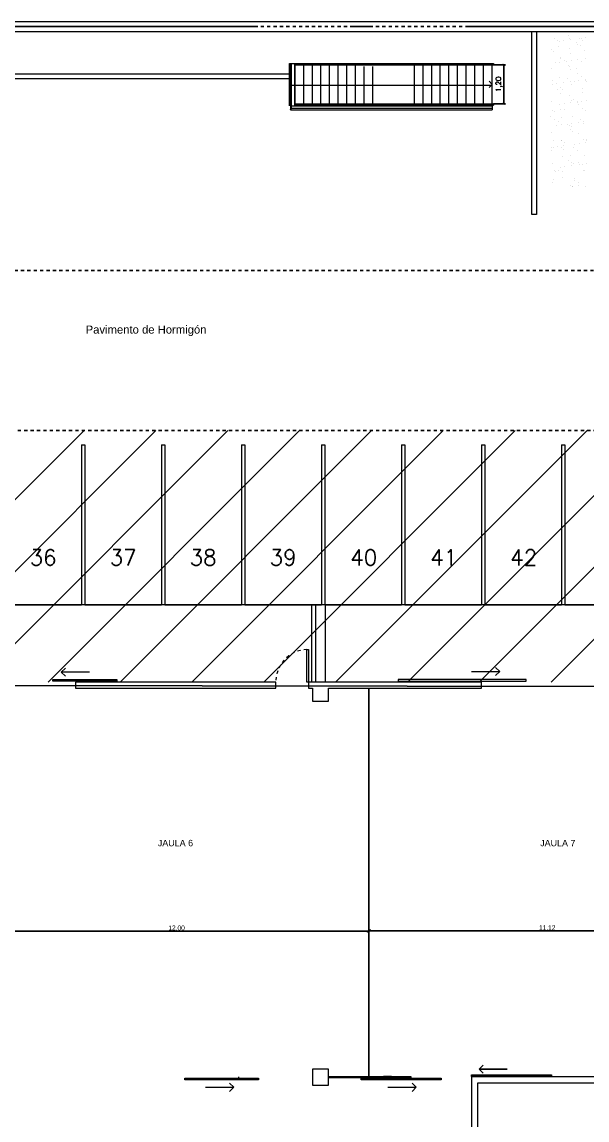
# Model space of a CAD drawing. Header units: millimetres. Extents: x 182 to 305, y 81 to 164.
# Drawn here: x 266.76 to 284.42, y 126.69 to 161.02 of the extents above; entities that cross this region are included whole.
import ezdxf

# ---------------------------------------------------------------- set-up
doc = ezdxf.new("R2010")
doc.units = ezdxf.units.MM
for name, pattern in [('ACAD_ISO04W100', [30.5, 24, -3, 0.5, -3]), ('ACAD_ISO10W100', [18.5, 12, -3, 0.5, -3]), ('Dash 1_16_', [0.003174, 0.001587, -0.001587]), ('DASHDOT', [1, 0.5, -0.25, 0, -0.25]), ('Hidden', [7.14375, 4.7625, -2.38125])]:
    doc.linetypes.add(name, pattern=pattern)
for name, color, linetype, lineweight in [('A-----NPP', 7, 'Continuous', 9), ('A-----TEP', 7, 'Continuous', 9), ('A-AREAIDM', 7, 'Continuous', 18), ('A-DOORSYM', 7, 'Continuous', 9), ('A-FLORHRM', 7, 'Continuous', 9), ('A-FLOROTM', 7, 'Continuous', 9), ('A-FLORSTM', 7, 'Continuous', 9), ('A-WALL', 7, 'Continuous', 9), ('BLOCK 019', 7, 'Continuous', 9), ('C-PKNGCTM', 7, 'Continuous', 9), ('DIMENSION', 1, 'Continuous', 25), ('S-COLSPRM', 7, 'Continuous', 9)]:
    doc.layers.add(name, color=color, linetype=linetype, lineweight=lineweight)
for name, color, linetype in [('estructura', 7, 'Continuous'), ('Lineas Lotes', 7, 'DASHDOT'), ('Lineas Proyecciones', 7, 'Hidden'), ('Relleno muros', 7, 'Continuous'), ('Sectores', 3, 'Continuous'), ('solado h verde', 7, 'Continuous'), ('TIERRA', 7, 'Continuous'), ('TXT', 7, 'Continuous')]:
    doc.layers.add(name, color=color, linetype=linetype)
doc.styles.add('ARIALNARROW', font='ARIALN.TTF')
doc.styles.add('MtXpl_Arial_Unicode_', font='ARIALUNI.ttf')
doc.styles.add('PANROMAN', font='arial.ttf', dxfattribs={"height": 0.4})
doc.styles.get("Standard").update_dxf_attribs({"font": 'txt.shx'})
doc.dimstyles.new('C', dxfattribs={"dimscale": 1.5, "dimtxt": 0.15, "dimasz": 0.08, "dimexe": 0.01, "dimexo": 0, "dimgap": 0.025, "dimtad": 1, "dimzin": 0, "dimdsep": 46, "dimtxsty": 'ARIALNARROW', "dimblk": 'OBLIQUE', "dimcen": 0, "dimclrd": 256, "dimclre": 256, "dimclrt": 256, "dimadec": 0, "dimazin": 0, "dimtfac": 1.666667, "dimtofl": 0, "dimtmove": 0, "dimatfit": 0, "dimldrblk": 'OBLIQUE', "dimfxl": 0.1, "dimtolj": 1, "dimtzin": 0, "dimarcsym": 0})

# ---------------------------------------------------------------- blocks, each defined once
blk = doc.blocks.new('_ARCHTICK')
at = {"color": 0, "linetype": 'ByBlock', "const_width": 0.15}
blk.add_lwpolyline([(-0.5, -0.5), (0.5, 0.5)], dxfattribs=at)
blk = doc.blocks.new('_Oblique')
at = {"layer": 'estructura', "color": 0, "lineweight": -2}
blk.add_line((-0.5, -0.5), (0.5, 0.5), dxfattribs=at)
blk = doc.blocks.new('*D102')
at = {"layer": 'Defpoints', "color": 0}
for p in [(265.586172, 132.594278), (277.591167, 132.594278), (277.591167, 132.584299)]:
    blk.add_point(p, dxfattribs=at)
at = {"layer": 'DIMENSION', "lineweight": -2}
for p, q in [((265.586172, 132.594278), (265.586172, 132.604278)), ((265.586172, 132.594278), (277.591167, 132.594278)), ((277.591167, 132.584299), (277.591167, 132.604278))]:
    blk.add_line(p, q, dxfattribs=at)
at = {"layer": 'DIMENSION', "lineweight": -2, "xscale": 0.08, "yscale": 0.08, "zscale": 0.08, "rotation": 180}
blk.add_blockref('_Oblique', (265.586172, 132.594278), dxfattribs=at)
at = {"layer": 'DIMENSION', "lineweight": -2, "xscale": 0.08, "yscale": 0.08, "zscale": 0.08}
blk.add_blockref('_Oblique', (277.591167, 132.594278), dxfattribs=at)
at = {"layer": 'DIMENSION', "insert": (271.58867, 132.695854), "char_height": 0.15, "attachment_point": 5, "style": 'ARIALNARROW'}
blk.add_mtext('\\A1;12.00', dxfattribs=at)
blk = doc.blocks.new('*D103')
at = {"layer": 'Defpoints', "color": 0}
for p in [(277.611167, 132.604278), (288.736101, 132.604278), (288.736101, 132.542012)]:
    blk.add_point(p, dxfattribs=at)
at = {"layer": 'DIMENSION', "lineweight": -2}
for p, q in [((277.611167, 132.604278), (277.611167, 132.614278)), ((277.611167, 132.604278), (288.736101, 132.604278)), ((288.736101, 132.542012), (288.736101, 132.614278))]:
    blk.add_line(p, q, dxfattribs=at)
at = {"layer": 'DIMENSION', "lineweight": -2, "xscale": 0.08, "yscale": 0.08, "zscale": 0.08, "rotation": 180}
blk.add_blockref('_Oblique', (277.611167, 132.604278), dxfattribs=at)
at = {"layer": 'DIMENSION', "lineweight": -2, "xscale": 0.08, "yscale": 0.08, "zscale": 0.08}
blk.add_blockref('_Oblique', (288.736101, 132.604278), dxfattribs=at)
at = {"layer": 'DIMENSION', "insert": (283.173634, 132.704578), "char_height": 0.15, "attachment_point": 5, "style": 'ARIALNARROW'}
blk.add_mtext('\\A1;11.12', dxfattribs=at)

msp = doc.modelspace()

# ---------------------------------------------------------------- linework, layer by layer
at = {"linetype": 'ACAD_ISO10W100'}
msp.add_line((188.133186, 160.861102), (304.483929, 160.881522), dxfattribs=at)
at = {"color": 252}
for p, q in [((281.491868, 159.677443), (281.871956, 159.677443)), ((281.821956, 158.457441), (281.821956, 159.677443)), ((281.491868, 158.457441), (281.871956, 158.457441))]:
    msp.add_line(p, q, dxfattribs=at)
at = {"layer": 'A-----NPP', "color": 252}
for p, q in [((267.985124, 140.689899), (268.112403, 140.817178)), ((281.687751, 140.711415), (281.560472, 140.838694)), ((268.865124, 140.689899), (267.985124, 140.689899)), ((267.985124, 140.689899), (268.112403, 140.56262)), ((280.807751, 140.711415), (281.687751, 140.711415)), ((281.687751, 140.711415), (281.560472, 140.584136)), ((272.494522, 127.714804), (273.374522, 127.714804)), ((273.374522, 127.714804), (273.247243, 127.842084)), ((273.374522, 127.714804), (273.247243, 127.587525)), ((278.194532, 127.714804), (279.074532, 127.714804)), ((279.074532, 127.714804), (278.947253, 127.842084)), ((279.074532, 127.714804), (278.947253, 127.587525))]:
    msp.add_line(p, q, dxfattribs=at)
at = {"layer": 'A-DOORSYM', "color": 252}
for p, q in [((275.661167, 140.384648), (275.661167, 141.404648)), ((275.661167, 141.404648), (275.711167, 141.404648)), ((275.711167, 141.404648), (275.711167, 140.384648)), ((267.722051, 140.409648), (267.722051, 140.459648)), ((267.722051, 140.459648), (269.722051, 140.459648)), ((269.722051, 140.409648), (267.722051, 140.409648)), ((269.722051, 140.459648), (269.722051, 140.409648)), ((282.518334, 140.459648), (278.518334, 140.459648)), ((278.518334, 140.459648), (278.518334, 140.409648)), ((278.518334, 140.409648), (282.518334, 140.409648)), ((282.518334, 140.409648), (282.518334, 140.459648)), ((275.711167, 140.384648), (275.661167, 140.384648)), ((280.811101, 128.054538), (280.811101, 128.104538)), ((280.811101, 128.104538), (283.311101, 128.104538)), ((283.311101, 128.054538), (280.811101, 128.054538)), ((283.311101, 128.104538), (283.311101, 128.054538)), ((271.848825, 127.949648), (271.848825, 127.999648)), ((271.848825, 127.999648), (274.148825, 127.999648)), ((274.148825, 127.949648), (271.848825, 127.949648)), ((274.148825, 127.999648), (274.148825, 127.949648)), ((277.356314, 127.949648), (277.356314, 127.999648)), ((277.356314, 127.999648), (279.856314, 127.999648)), ((279.856314, 127.949648), (277.356314, 127.949648)), ((279.856314, 127.999648), (279.856314, 127.949648))]:
    msp.add_line(p, q, dxfattribs=at)
at = {"layer": 'A-DOORSYM', "color": 252, "linetype": 'Dash 1_16_'}
msp.add_arc((275.711167, 140.384648), 1.021225, 92.80637, 182.80637, dxfattribs=at)
at = {"layer": 'A-FLORHRM', "color": 252}
for p, q in [((275.144368, 159.717443), (275.144368, 158.267148)), ((275.184368, 158.307148), (275.184368, 159.717443)), ((275.271868, 159.717443), (277.181868, 159.717443)), ((275.271868, 159.677443), (277.181868, 159.677443)), ((277.181868, 159.717443), (278.481868, 159.717443)), ((277.181868, 159.677443), (278.481868, 159.677443)), ((278.481868, 159.717443), (281.491868, 159.717443)), ((278.481868, 159.677443), (281.491868, 159.677443)), ((281.491868, 159.717443), (281.491868, 159.677443)), ((275.144368, 158.267148), (281.456873, 158.267148)), ((281.456873, 158.307148), (275.184368, 158.307148)), ((275.271868, 158.457441), (277.181868, 158.457441)), ((275.271868, 158.417441), (277.181868, 158.417441)), ((277.181868, 158.457441), (278.481868, 158.457441)), ((277.181868, 158.417441), (278.481868, 158.417441)), ((278.481868, 158.457441), (281.491868, 158.457441)), ((278.481868, 158.417441), (281.491868, 158.417441)), ((281.456873, 158.307148), (281.456873, 158.304469)), ((281.456873, 158.304469), (281.456873, 158.301293)), ((281.456873, 158.301291), (281.456873, 158.297148)), ((281.456873, 158.297148), (281.456873, 158.292325)), ((281.456873, 158.292325), (281.456873, 158.287149)), ((281.456873, 158.287148), (281.456873, 158.277149)), ((281.456873, 158.277148), (281.456873, 158.273006)), ((281.456873, 158.273006), (281.456873, 158.269829)), ((281.456873, 158.269828), (281.456873, 158.267148)), ((281.491868, 158.457441), (281.491868, 158.417441))]:
    msp.add_line(p, q, dxfattribs=at)
for points, knots in [([(275.144368, 158.267148), (275.144368, 158.267156), (275.144713, 158.26749), (275.145838, 158.268622), (275.146611, 158.269392), (275.147048, 158.269828)], [0, 0, 0, 0, 0.0833333333, 0.125, 0.1666666667, 0.1666666667, 0.1666666667, 0.1666666667]), ([(275.147049, 158.269829), (275.147485, 158.270264), (275.148213, 158.270992), (275.14932, 158.272108), (275.149917, 158.272699), (275.150225, 158.273006)], [0.1666978583, 0.1666978583, 0.1666978583, 0.1666978583, 0.20833333333, 0.22916666667, 0.24998341669, 0.24998341669, 0.24998341669, 0.24998341669]), ([(275.154369, 158.277149), (275.154747, 158.277525), (275.155516, 158.278289), (275.156709, 158.27949), (275.157935, 158.280723), (275.159188, 158.281968), (275.160464, 158.283236), (275.161756, 158.284536), (275.163059, 158.285848), (275.163932, 158.286715), (275.164368, 158.287148)], [0.3333534598, 0.3333534598, 0.3333534598, 0.3333534598, 0.3541666667, 0.375, 0.3958333333, 0.4166666667, 0.4375, 0.4583333333, 0.4791666667, 0.4999984408, 0.4999984408, 0.4999984408, 0.4999984408]), ([(275.164369, 158.287149), (275.164805, 158.287582), (275.165677, 158.288449), (275.166981, 158.28976), (275.168273, 158.291061), (275.169548, 158.292329), (275.170801, 158.293573), (275.172027, 158.294807), (275.17322, 158.296007), (275.17399, 158.296773), (275.174367, 158.297148)], [0.5000089289, 0.5000089289, 0.5000089289, 0.5000089289, 0.5208333333, 0.5416666667, 0.5625, 0.5833333333, 0.6041666667, 0.625, 0.6458333333, 0.6666544489, 0.6666544489, 0.6666544489, 0.6666544489]), ([(275.174368, 158.297148), (275.174746, 158.297524), (275.175487, 158.29826), (275.176907, 158.299689), (275.177893, 158.300677), (275.17851, 158.301291)], [0.66666666667, 0.66666666667, 0.66666666667, 0.66666666667, 0.6875, 0.70833333333, 0.75, 0.75, 0.75, 0.75]), ([(275.178512, 158.301293), (275.17882, 158.301599), (275.179417, 158.30219), (275.180522, 158.303303), (275.181258, 158.304039), (275.181689, 158.304469)], [0.75004566711, 0.75004566711, 0.75004566711, 0.75004566711, 0.77083333333, 0.79166666667, 0.8333312255, 0.8333312255, 0.8333312255, 0.8333312255]), ([(275.181689, 158.304469), (275.182125, 158.304904), (275.182899, 158.305675), (275.184023, 158.306807), (275.184368, 158.307141), (275.184368, 158.307148)], [0.8333333333, 0.8333333333, 0.8333333333, 0.8333333333, 0.875, 0.9166666667, 1, 1, 1, 1])]:
    msp.add_open_spline(points, degree=3, knots=knots, dxfattribs=at)
msp.add_open_spline([(275.150226, 158.273006), (275.150843, 158.27362), (275.152158, 158.274941), (275.153612, 158.276396), (275.154368, 158.277148)], degree=3, dxfattribs=at)
at = {"layer": 'A-FLOROTM', "color": 252}
for p, q in [((281.451873, 158.417443), (281.451873, 158.394648)), ((268.621073, 142.793656), (266.222673, 142.793656)), ((271.121073, 142.793656), (268.722673, 142.793656)), ((273.621073, 142.793656), (271.222673, 142.793656)), ((273.722673, 142.793656), (276.121073, 142.793656)), ((275.801905, 142.793656), (275.801905, 140.384648)), ((275.936101, 140.384648), (275.936101, 142.793656)), ((276.222673, 142.793656), (278.621073, 142.793656)), ((276.236101, 142.793656), (276.236101, 140.384648)), ((281.121073, 142.793656), (278.722673, 142.793656)), ((283.621073, 142.793656), (281.222673, 142.793656)), ((286.121073, 142.793656), (283.722673, 142.793656))]:
    msp.add_line(p, q, dxfattribs=at)
at = {"layer": 'A-FLORSTM', "color": 252}
for p, q in [((282.691868, 159.417443), (282.691868, 160.717443)), ((275.291868, 159.667443), (275.291868, 159.717443)), ((275.291868, 159.667443), (275.291868, 159.717443)), ((275.291868, 158.457441), (275.291868, 159.677443)), ((275.291868, 158.507443), (275.291868, 159.627443)), ((275.561868, 159.667443), (275.561868, 159.717443)), ((275.561868, 159.667443), (275.561868, 159.717443)), ((275.561868, 158.457441), (275.561868, 159.677443)), ((275.561868, 158.457441), (275.561868, 159.677443)), ((275.831868, 159.667443), (275.831868, 159.717443)), ((275.831868, 159.667443), (275.831868, 159.717443)), ((275.831868, 158.457441), (275.831868, 159.677443)), ((275.831868, 158.457441), (275.831868, 159.677443)), ((276.101868, 159.667443), (276.101868, 159.717443)), ((276.101868, 159.667443), (276.101868, 159.717443)), ((276.101868, 158.457441), (276.101868, 159.677443)), ((276.101868, 158.457441), (276.101868, 159.677443)), ((276.371868, 159.667443), (276.371868, 159.717443)), ((276.371868, 159.667443), (276.371868, 159.717443)), ((276.371868, 158.457441), (276.371868, 159.677443)), ((276.371868, 158.457441), (276.371868, 159.677443)), ((276.641868, 159.667443), (276.641868, 159.717443)), ((276.641868, 159.667443), (276.641868, 159.717443)), ((276.641868, 158.457441), (276.641868, 159.677443)), ((276.641868, 158.457441), (276.641868, 159.677443)), ((276.911868, 159.667443), (276.911868, 159.717443)), ((276.911868, 159.667443), (276.911868, 159.717443)), ((276.911868, 158.457441), (276.911868, 159.677443)), ((276.911868, 158.457441), (276.911868, 159.677443)), ((277.181868, 159.667443), (277.181868, 159.717443)), ((277.181868, 159.667443), (277.181868, 159.717443)), ((277.181868, 158.457441), (277.181868, 159.677443)), ((277.181868, 158.457441), (277.181868, 159.677443)), ((277.451868, 159.667443), (277.451868, 159.717443)), ((277.451868, 159.667443), (277.451868, 159.717443)), ((277.451868, 158.457441), (277.451868, 159.627443)), ((277.451868, 158.457441), (277.451868, 159.627443)), ((277.721868, 159.667443), (277.721868, 159.717443)), ((277.721868, 159.667443), (277.721868, 159.717443)), ((277.721868, 158.457441), (277.721868, 159.627443)), ((277.721868, 158.457441), (277.721868, 159.627443)), ((279.021868, 159.667443), (279.021868, 159.717443)), ((279.021868, 159.667443), (279.021868, 159.717443)), ((279.021868, 158.457441), (279.021868, 159.677443)), ((279.021868, 158.457441), (279.021868, 159.677443)), ((279.291868, 159.667443), (279.291868, 159.717443)), ((279.291868, 159.667443), (279.291868, 159.717443)), ((279.291868, 158.457441), (279.291868, 159.677443)), ((279.291868, 158.457441), (279.291868, 159.677443)), ((279.561868, 159.667443), (279.561868, 159.717443)), ((279.561868, 159.667443), (279.561868, 159.717443)), ((279.561868, 158.457441), (279.561868, 159.677443)), ((279.561868, 158.457441), (279.561868, 159.677443)), ((279.831868, 159.667443), (279.831868, 159.717443)), ((279.831868, 159.667443), (279.831868, 159.717443)), ((279.831868, 158.457441), (279.831868, 159.677443)), ((279.831868, 158.457441), (279.831868, 159.677443)), ((280.101868, 159.667443), (280.101868, 159.717443)), ((280.101868, 159.667443), (280.101868, 159.717443)), ((280.101868, 158.457441), (280.101868, 159.677443)), ((280.101868, 158.457441), (280.101868, 159.677443)), ((280.371868, 159.667443), (280.371868, 159.717443)), ((280.371868, 159.667443), (280.371868, 159.717443)), ((280.371868, 158.457441), (280.371868, 159.677443)), ((280.371868, 158.457441), (280.371868, 159.677443)), ((280.641868, 159.667443), (280.641868, 159.717443)), ((280.641868, 159.667443), (280.641868, 159.717443)), ((280.641868, 158.457441), (280.641868, 159.677443)), ((280.641868, 158.457441), (280.641868, 159.677443)), ((280.911868, 158.457441), (280.911868, 159.677443)), ((280.911868, 158.457441), (280.911868, 159.677443)), ((281.181868, 158.457441), (281.181868, 159.677443)), ((281.181868, 158.457441), (281.181868, 159.677443)), ((281.451868, 159.667443), (281.451868, 159.717443)), ((281.451868, 159.667443), (281.451868, 159.717443)), ((281.451868, 158.457441), (281.451868, 159.677443)), ((281.451868, 158.457441), (281.451868, 159.677443)), ((275.183688, 159.042441), (281.451868, 159.042441)), ((281.354953, 159.164358), (281.451868, 159.067443)), ((281.354953, 158.970527), (281.451868, 159.067443)), ((275.271868, 158.417443), (275.291868, 158.417443)), ((275.271868, 158.417441), (275.561868, 158.417441)), ((275.291868, 158.417443), (275.291868, 158.467443)), ((275.291868, 158.417441), (275.291868, 158.467443)), ((275.291879, 158.417443), (275.561868, 158.417443)), ((275.561868, 158.417443), (275.561868, 158.467443)), ((275.561868, 158.417441), (275.561868, 158.467443)), ((275.561884, 158.417443), (275.831868, 158.417443)), ((275.61909, 158.417441), (275.831868, 158.417441)), ((275.831868, 158.417443), (275.831868, 158.467443)), ((275.831868, 158.417441), (275.831868, 158.467443)), ((275.83189, 158.417443), (276.101868, 158.417443)), ((275.946313, 158.417441), (276.101868, 158.417441)), ((276.101868, 158.417443), (276.101868, 158.467443)), ((276.101868, 158.417441), (276.101868, 158.467443)), ((276.101895, 158.417443), (276.371868, 158.417443)), ((276.273535, 158.417441), (276.371868, 158.417441)), ((276.371868, 158.417443), (276.371868, 158.467443)), ((276.371868, 158.417441), (276.371868, 158.467443)), ((276.371901, 158.417443), (276.641868, 158.417443)), ((276.600757, 158.417441), (276.641868, 158.417441)), ((276.641868, 158.417443), (276.641868, 158.467443)), ((276.641868, 158.417441), (276.641868, 158.467443)), ((276.641906, 158.417443), (276.911868, 158.417443)), ((276.911868, 158.417443), (276.911868, 158.467443)), ((276.911868, 158.417441), (276.911868, 158.467443)), ((276.911911, 158.417443), (277.181868, 158.417443)), ((277.181868, 158.417443), (277.181868, 158.467443)), ((277.181868, 158.417441), (277.181868, 158.467443)), ((277.181868, 158.417443), (277.451868, 158.417443)), ((277.451868, 158.417443), (277.451868, 158.467443)), ((277.451868, 158.417441), (277.451868, 158.467443)), ((277.451922, 158.417443), (277.721868, 158.417443)), ((277.721868, 158.417443), (277.721868, 158.467443)), ((277.721868, 158.417441), (277.721868, 158.467443)), ((277.721928, 158.417443), (278.481868, 158.417443)), ((278.236868, 158.417441), (281.451868, 158.417441)), ((278.751928, 158.417443), (279.021868, 158.417443)), ((279.021868, 158.417443), (279.021868, 158.467443)), ((279.021868, 158.417441), (279.021868, 158.467443)), ((279.021933, 158.417443), (279.291868, 158.417443)), ((279.291868, 158.417443), (279.291868, 158.467443)), ((279.291868, 158.417441), (279.291868, 158.467443)), ((279.291938, 158.417443), (279.561868, 158.417443)), ((279.561868, 158.417443), (279.561868, 158.467443)), ((279.561868, 158.417441), (279.561868, 158.467443)), ((279.561944, 158.417443), (279.831868, 158.417443)), ((279.831868, 158.417443), (279.831868, 158.467443)), ((279.831868, 158.417441), (279.831868, 158.467443)), ((279.831949, 158.417443), (280.101868, 158.417443)), ((280.101868, 158.417443), (280.101868, 158.467443)), ((280.101868, 158.417441), (280.101868, 158.467443)), ((280.101955, 158.417443), (280.371868, 158.417443)), ((280.371868, 158.417443), (280.371868, 158.467443)), ((280.371868, 158.417441), (280.371868, 158.467443)), ((280.37196, 158.417443), (280.641868, 158.417443)), ((280.641868, 158.417443), (280.641868, 158.467443)), ((280.641868, 158.417441), (280.641868, 158.467443)), ((280.641965, 158.417443), (280.911868, 158.417443)), ((280.911868, 158.417443), (280.911868, 158.467443)), ((280.911868, 158.417441), (280.911868, 158.467443)), ((280.911971, 158.417443), (281.181868, 158.417443)), ((281.181868, 158.417443), (281.181868, 158.467443)), ((281.181868, 158.417441), (281.181868, 158.467443)), ((281.451868, 158.417443), (281.451868, 158.467443)), ((281.451868, 158.417441), (281.451868, 158.467443))]:
    msp.add_line(p, q, dxfattribs=at)
at = {"layer": 'A-WALL', "color": 252, "lineweight": 18}
for p, q in [((304.551104, 161.017443), (188.161099, 161.017443)), ((188.361099, 160.717443), (301.368337, 160.717443)), ((274.691167, 140.384648), (268.426172, 140.384648)), ((268.426172, 140.384648), (268.426172, 140.194648)), ((268.426172, 140.194648), (274.691167, 140.194648)), ((274.691167, 140.194648), (274.691167, 140.384648)), ((281.123634, 140.384648), (275.711167, 140.384648)), ((275.711167, 140.384648), (275.711167, 140.194648)), ((275.711167, 140.194648), (275.836101, 140.194648)), ((276.336101, 140.194648), (277.591167, 140.194648)), ((277.498596, 140.194648), (281.123634, 140.194648)), ((277.591167, 140.194648), (277.591167, 128.044648)), ((277.611167, 128.044648), (277.611167, 140.194648)), ((281.123634, 140.194648), (281.123634, 140.384648)), ((273.536101, 128.024648), (273.536101, 128.044648)), ((277.591167, 128.044648), (276.336101, 128.044648)), ((276.336101, 128.044648), (276.336101, 128.024648)), ((278.921106, 128.044648), (277.611167, 128.044648)), ((278.311101, 128.049538), (278.05617, 128.049538)), ((278.311101, 128.029538), (278.311101, 128.049538)), ((278.921106, 128.024648), (278.921106, 128.044648)), ((276.336101, 128.024648), (278.921106, 128.024648))]:
    msp.add_line(p, q, dxfattribs=at)
at = {"layer": 'A-WALL', "color": 252}
for p, q in [((282.691868, 154.994648), (282.691868, 160.717443)), ((282.841868, 160.717443), (282.841868, 154.994648)), ((275.121868, 158.394648), (275.121868, 159.717443)), ((275.121868, 159.717443), (281.451868, 159.717443)), ((275.271868, 159.717443), (275.271868, 158.394648)), ((247.931138, 159.394648), (275.144369, 159.394648)), ((275.121868, 159.244648), (247.931138, 159.244648)), ((275.144368, 158.394648), (281.456873, 158.394648)), ((281.456873, 158.394648), (281.456873, 158.307148)), ((282.841868, 154.994648), (282.691868, 154.994648))]:
    msp.add_line(p, q, dxfattribs=at)
at = {"layer": 'BLOCK 019', "color": 252, "lineweight": 18}
for p, q in [((288.536101, 128.044648), (280.811101, 128.044648)), ((280.811101, 128.044648), (280.811101, 120.524648)), ((281.001101, 120.334648), (281.001101, 127.854648)), ((281.001101, 127.854648), (288.536101, 127.854648))]:
    msp.add_line(p, q, dxfattribs=at)
at = {"layer": 'C-PKNGCTM', "color": 252}
for p, q in [((268.621073, 147.793656), (268.722673, 147.793656)), ((268.621073, 147.793656), (268.621073, 142.793656)), ((268.722673, 147.793656), (268.722673, 142.793656)), ((271.121073, 147.793656), (271.222673, 147.793656)), ((271.121073, 147.793656), (271.121073, 142.793656)), ((271.222673, 147.793656), (271.222673, 142.793656)), ((273.621073, 147.793656), (273.722673, 147.793656)), ((273.621073, 147.793656), (273.621073, 142.793656)), ((273.722673, 147.793656), (273.722673, 142.793656)), ((276.121073, 147.793656), (276.222673, 147.793656)), ((276.121073, 147.793656), (276.121073, 142.793656)), ((276.222673, 147.793656), (276.222673, 142.793656)), ((278.621073, 147.793656), (278.722673, 147.793656)), ((278.621073, 147.793656), (278.621073, 142.793656)), ((278.722673, 147.793656), (278.722673, 142.793656)), ((281.121073, 147.793656), (281.222673, 147.793656)), ((281.121073, 147.793656), (281.121073, 142.793656)), ((281.222673, 147.793656), (281.222673, 142.793656)), ((283.621073, 147.793656), (283.722673, 147.793656)), ((283.621073, 147.793656), (283.621073, 142.793656)), ((283.722673, 147.793656), (283.722673, 142.793656)), ((268.722673, 142.793656), (268.621073, 142.793656)), ((271.222673, 142.793656), (271.121073, 142.793656)), ((273.722673, 142.793656), (273.621073, 142.793656)), ((276.222673, 142.793656), (276.121073, 142.793656)), ((278.722673, 142.793656), (278.621073, 142.793656)), ((281.222673, 142.793656), (281.121073, 142.793656)), ((283.722673, 142.793656), (283.621073, 142.793656))]:
    msp.add_line(p, q, dxfattribs=at)
at = {"layer": 'C-PKNGCTM', "color": 252, "lineweight": 25}
for p, q in [((266.222673, 142.793656), (268.621073, 142.793656)), ((268.722673, 142.793656), (271.121073, 142.793656)), ((271.222673, 142.793656), (273.621073, 142.793656)), ((273.722673, 142.793656), (276.121073, 142.793656)), ((276.222673, 142.793656), (278.621073, 142.793656)), ((278.722673, 142.793656), (281.121073, 142.793656)), ((281.222673, 142.793656), (283.621073, 142.793656)), ((283.722673, 142.793656), (286.121073, 142.793656))]:
    msp.add_line(p, q, dxfattribs=at)
at = {"layer": 'Lineas Lotes', "color": 252, "linetype": 'ACAD_ISO04W100', "ltscale": 4e-05}
msp.add_line((182.21819, 160.877005), (304.568899, 160.877005), dxfattribs=at)
at = {"layer": 'Lineas Proyecciones', "color": 252, "linetype": 'Hidden', "ltscale": 0.00015}
for p, q in [((244.721873, 153.244648), (304.554906, 153.243768)), ((293.325194, 148.244648), (205.886006, 148.244648))]:
    msp.add_line(p, q, dxfattribs=at)
at = {"layer": 'Relleno muros', "color": 252, "linetype": 'Continuous', "ltscale": 10}
for p, q in [((260.837463, 140.384648), (268.697463, 148.244648)), ((263.083234, 140.384648), (270.943234, 148.244648)), ((265.329005, 140.384648), (273.189005, 148.244648)), ((267.574777, 140.384648), (275.434777, 148.244648)), ((269.820548, 140.384648), (277.680548, 148.244648)), ((272.066319, 140.384648), (279.926319, 148.244648)), ((274.31209, 140.384648), (282.17209, 148.244648)), ((276.557861, 140.384648), (284.417861, 148.244648)), ((278.803632, 140.384648), (286.663632, 148.244648)), ((281.049403, 140.384648), (288.909403, 148.244648)), ((283.295175, 140.384648), (291.155175, 148.244648))]:
    msp.add_line(p, q, dxfattribs=at)
at = {"layer": 'S-COLSPRM', "color": 252}
for p, q in [((275.836101, 140.194648), (275.836101, 139.784648)), ((276.336101, 139.784648), (276.336101, 140.194648)), ((275.836101, 139.784648), (276.336101, 139.784648)), ((276.336101, 128.284648), (275.836101, 128.284648)), ((275.836101, 128.284648), (275.836101, 127.784648)), ((276.336101, 127.784648), (276.336101, 128.284648)), ((275.836101, 127.784648), (276.336101, 127.784648))]:
    msp.add_line(p, q, dxfattribs=at)
at = {"layer": 'solado h verde', "color": 252, "linetype": 'Continuous'}
for p, q in [((283.386309, 160.508474), (283.386309, 160.508474)), ((283.493419, 160.440237), (283.493419, 160.440237)), ((283.553965, 160.420395), (283.553965, 160.420395)), ((283.686175, 160.4378), (283.686175, 160.4378)), ((283.828487, 160.595847), (283.828487, 160.595847)), ((283.875234, 160.515264), (283.875234, 160.515264)), ((283.892673, 160.464986), (283.892673, 160.464986)), ((284.081299, 160.364188), (284.081299, 160.364188)), ((284.128116, 160.321288), (284.128116, 160.321288)), ((284.177301, 160.509911), (284.177301, 160.509911)), ((284.237676, 160.510407), (284.237676, 160.510407)), ((284.284412, 160.441674), (284.284412, 160.441674)), ((284.369885, 160.527812), (284.369885, 160.527812)), ((283.317743, 160.141258), (283.317743, 160.141258)), ((283.36456, 160.098358), (283.36456, 160.098358)), ((283.532664, 160.252401), (283.532664, 160.252401)), ((283.879018, 160.194583), (283.879018, 160.194583)), ((283.891234, 160.025851), (283.891234, 160.025851)), ((284.21869, 160.277117), (284.21869, 160.277117)), ((284.349093, 160.1188), (284.349093, 160.1188)), ((283.44315, 159.748161), (283.44315, 159.748161)), ((283.548664, 159.762987), (283.548664, 159.762987)), ((283.585537, 159.89587), (283.585537, 159.89587)), ((283.591446, 159.872432), (283.591446, 159.872432)), ((283.698557, 159.804195), (283.698557, 159.804195)), ((283.788152, 159.793582), (283.788152, 159.793582)), ((283.838349, 159.66421), (283.838349, 159.66421)), ((283.885166, 159.621311), (283.885166, 159.621311)), ((283.920362, 159.810987), (283.920362, 159.810987)), ((284.12686, 159.838173), (284.12686, 159.838173)), ((284.234691, 159.787704), (284.234691, 159.787704)), ((284.382438, 159.873869), (284.382438, 159.873869)), ((283.293163, 159.557104), (283.293163, 159.557104)), ((283.564664, 159.273574), (283.564664, 159.273574)), ((283.907234, 159.536437), (283.907234, 159.536437)), ((284.084155, 159.558541), (284.084155, 159.558541)), ((284.106143, 159.418823), (284.106143, 159.418823)), ((284.250691, 159.29829), (284.250691, 159.29829)), ((283.338629, 159.076757), (283.338629, 159.076757)), ((283.342586, 159.195893), (283.342586, 159.195893)), ((283.470838, 159.094162), (283.470838, 159.094162)), ((283.595399, 158.964233), (283.595399, 158.964233)), ((283.677337, 159.121348), (283.677337, 159.121348)), ((283.796583, 159.23639), (283.796583, 159.23639)), ((283.903694, 159.168153), (283.903694, 159.168153)), ((283.923234, 159.047024), (283.923234, 159.047024)), ((284.022339, 159.166769), (284.022339, 159.166769)), ((284.154549, 159.184174), (284.154549, 159.184174)), ((284.358955, 159.187163), (284.358955, 159.187163)), ((284.361047, 159.21136), (284.361047, 159.21136)), ((284.405772, 159.144263), (284.405772, 159.144263)), ((283.4983, 158.921063), (283.4983, 158.921063)), ((283.580665, 158.784161), (283.580665, 158.784161)), ((283.642216, 158.921333), (283.642216, 158.921333)), ((283.863193, 158.718846), (283.863193, 158.718846)), ((284.00172, 158.600348), (284.00172, 158.600348)), ((284.266691, 158.808877), (284.266691, 158.808877)), ((284.289292, 158.9225), (284.289292, 158.9225)), ((283.317839, 158.530674), (283.317839, 158.530674)), ((283.352449, 158.264256), (283.352449, 158.264256)), ((283.572816, 158.449944), (283.572816, 158.449944)), ((283.596665, 158.294748), (283.596665, 158.294748)), ((283.703437, 158.285021), (283.703437, 158.285021)), ((283.705025, 158.467349), (283.705025, 158.467349)), ((283.911524, 158.494535), (283.911524, 158.494535)), ((283.939235, 158.557611), (283.939235, 158.557611)), ((284.108831, 158.532111), (284.108831, 158.532111)), ((284.116005, 158.487186), (284.116005, 158.487186)), ((284.162822, 158.444286), (284.162822, 158.444286)), ((284.256527, 158.539956), (284.256527, 158.539956)), ((284.282692, 158.319464), (284.282692, 158.319464)), ((284.383799, 158.241798), (284.383799, 158.241798)), ((284.388736, 158.557361), (284.388736, 158.557361)), ((283.290367, 158.059717), (283.290367, 158.059717)), ((283.399266, 158.221356), (283.399266, 158.221356)), ((283.415865, 157.962869), (283.415865, 157.962869)), ((283.620243, 158.018868), (283.620243, 158.018868)), ((283.955235, 158.068198), (283.955235, 158.068198)), ((284.206858, 157.964307), (284.206858, 157.964307)), ((283.306367, 157.570304), (283.306367, 157.570304)), ((283.462, 157.77771), (283.462, 157.77771)), ((283.522976, 157.894632), (283.522976, 157.894632)), ((283.612665, 157.805334), (283.612665, 157.805334)), ((283.807003, 157.823131), (283.807003, 157.823131)), ((283.873055, 157.787209), (283.873055, 157.787209)), ((283.908575, 157.648979), (283.908575, 157.648979)), ((283.919872, 157.744309), (283.919872, 157.744309)), ((283.939212, 157.840536), (283.939212, 157.840536)), ((283.971235, 157.578784), (283.971235, 157.578784)), ((284.145711, 157.867722), (284.145711, 157.867722)), ((284.298692, 157.830051), (284.298692, 157.830051)), ((284.313968, 157.89607), (284.313968, 157.89607)), ((283.377292, 157.318891), (283.377292, 157.318891)), ((283.621003, 157.326828), (283.621003, 157.326828)), ((283.628665, 157.315921), (283.628665, 157.315921)), ((283.728113, 157.258591), (283.728113, 157.258591)), ((284.140849, 157.541821), (284.140849, 157.541821)), ((284.173399, 157.213723), (284.173399, 157.213723)), ((284.314692, 157.340637), (284.314692, 157.340637)), ((284.379898, 157.240909), (284.379898, 157.240909)), ((284.393661, 157.310161), (284.393661, 157.310161)), ((284.411995, 157.328265), (284.411995, 157.328265)), ((283.322368, 157.080891), (283.322368, 157.080891)), ((283.322719, 157.0115), (283.322719, 157.0115)), ((283.35748, 157.106306), (283.35748, 157.106306)), ((283.489689, 157.123711), (283.489689, 157.123711)), ((283.630105, 157.087231), (283.630105, 157.087231)), ((283.676922, 157.044332), (283.676922, 157.044332)), ((283.696187, 157.150897), (283.696187, 157.150897)), ((283.987236, 157.089371), (283.987236, 157.089371)), ((284.04119, 157.196318), (284.04119, 157.196318)), ((284.113712, 157.012937), (284.113712, 157.012937)), ((283.338368, 156.591477), (283.338368, 156.591477)), ((283.644666, 156.826508), (283.644666, 156.826508)), ((283.82614, 156.690786), (283.82614, 156.690786)), ((283.897899, 156.841844), (283.897899, 156.841844)), ((283.933251, 156.622549), (283.933251, 156.622549)), ((284.003236, 156.599958), (284.003236, 156.599958)), ((284.150711, 156.610184), (284.150711, 156.610184)), ((284.197528, 156.567284), (284.197528, 156.567284)), ((284.275377, 156.569505), (284.275377, 156.569505)), ((284.330693, 156.851224), (284.330693, 156.851224)), ((284.407586, 156.58691), (284.407586, 156.58691)), ((283.387155, 156.387254), (283.387155, 156.387254)), ((283.433972, 156.344354), (283.433972, 156.344354)), ((283.527857, 156.375458), (283.527857, 156.375458)), ((283.591667, 156.479493), (283.591667, 156.479493)), ((283.660666, 156.337095), (283.660666, 156.337095)), ((283.723876, 156.496898), (283.723876, 156.496898)), ((283.930374, 156.524084), (283.930374, 156.524084)), ((284.318849, 156.376896), (284.318849, 156.376896)), ((284.346693, 156.361811), (284.346693, 156.361811)), ((283.347395, 155.98507), (283.347395, 155.98507)), ((283.354368, 156.102064), (283.354368, 156.102064)), ((283.654948, 156.141867), (283.654948, 156.141867)), ((283.907761, 155.910207), (283.907761, 155.910207)), ((283.954578, 155.867307), (283.954578, 155.867307)), ((283.958063, 155.870085), (283.958063, 155.870085)), ((284.019236, 156.110545), (284.019236, 156.110545)), ((284.031277, 156.054744), (284.031277, 156.054744)), ((284.138388, 155.986507), (284.138388, 155.986507)), ((284.164561, 155.897271), (284.164561, 155.897271)), ((284.362693, 155.872398), (284.362693, 155.872398))]:
    msp.add_line(p, q, dxfattribs=at)
at = {"layer": 'TIERRA', "color": 252, "ltscale": 0.1}
msp.add_line((293.325194, 140.23174), (205.985956, 140.384648), dxfattribs=at)
at = {"layer": 'TXT', "color": 252}
for p, q in [((281.044051, 128.279254), (281.17133, 128.406534)), ((281.924051, 128.279254), (281.044051, 128.279254)), ((281.044051, 128.279254), (281.17133, 128.151975))]:
    msp.add_line(p, q, dxfattribs=at)

# ---------------------------------------------------------------- block references
at = {"color": 252, "xscale": 0.07, "yscale": 0.07, "zscale": 0.07}
for p, rotation in [((281.821956, 159.677443), 90), ((281.821956, 158.457441), 270)]:
    msp.add_blockref('_ARCHTICK', p, dxfattribs=dict(at, rotation=rotation))

# ---------------------------------------------------------------- texts
at = {"color": 252, "insert": (281.67331, 159.067442), "char_height": 0.16, "attachment_point": 5, "rotation": 90}
msp.add_mtext('1,20', dxfattribs=at)
at = {"layer": 'A-----TEP', "color": 252}
for s, p in [('36', (266.996647, 144.030168)), ('37', (269.496647, 144.030168)), ('38', (271.996647, 144.030168)), ('39', (274.496647, 144.030168)), ('40', (277.017452, 144.030168)), ('41', (279.517452, 144.030168)), ('42', (282.017452, 144.030168))]:
    msp.add_text(s, height=0.491766, dxfattribs=at).set_placement(p)
at = {"layer": 'A-AREAIDM', "color": 252, "style": 'PANROMAN'}
msp.add_text('Pavimento de Hormigón', height=0.252, dxfattribs=at).set_placement((268.746837, 151.276509))
at = {"layer": 'Sectores', "style": 'MtXpl_Arial_Unicode_'}
for s, p in [('JAULA 6', (271.002404, 135.250228)), ('JAULA 7', (282.952852, 135.250228))]:
    msp.add_text(s, height=0.2, dxfattribs=at).set_placement(p)

# ---------------------------------------------------------------- dimensions: what is measured, and where the dimension line sits
at = {"layer": 'DIMENSION'}
for base, p1, p2, picture, middle in [((277.591167, 132.594278), (265.586172, 132.594278), (277.591167, 132.584299), '*D102', (271.58867, 132.695854)), ((288.736101, 132.604278), (277.611167, 132.604278), (288.736101, 132.542012), '*D103', (283.173634, 132.704578))]:
    dim = msp.add_linear_dim(base=base, p1=p1, p2=p2, dimstyle='C', override={"dimscale": 1, "dimlfac": 1, "dimtxsty": 'ARIALNARROW', "dimtolj": 1}, dxfattribs=at)
    dim.commit()
    dim.dimension.update_dxf_attribs({"geometry": picture, "text_midpoint": middle})

doc.saveas('drawing.dxf')
